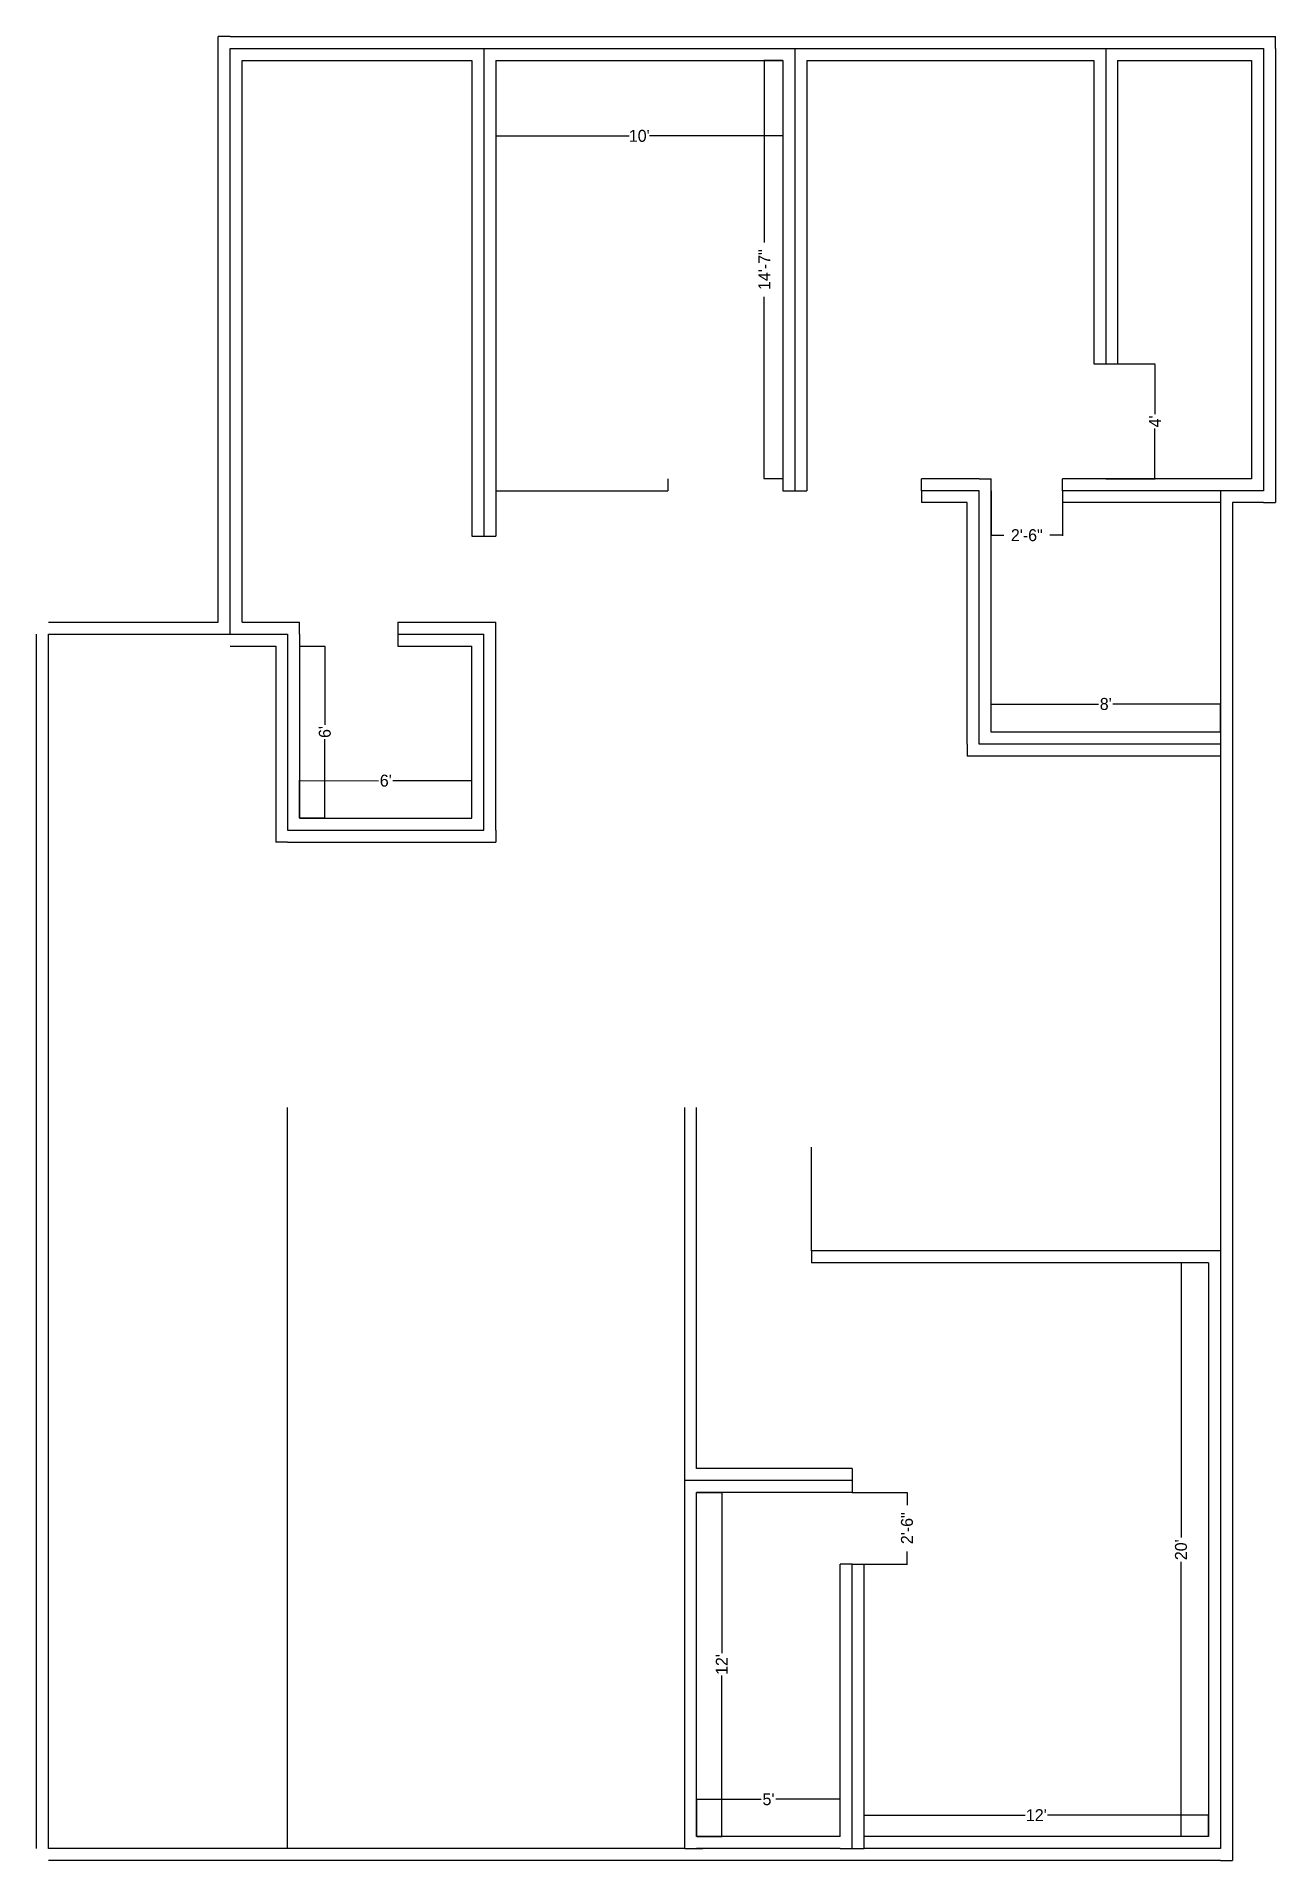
# Model space of a CAD drawing. Header units: inches. Extents: x -288 to 230, y 58 to 821.
import ezdxf

# ---------------------------------------------------------------- set-up
doc = ezdxf.new("R2010")
doc.units = ezdxf.units.IN
doc.header["$MEASUREMENT"] = 0
doc.dimstyles.get("Standard").update_dxf_attribs({"dimtxt": 5, "dimasz": 0.18, "dimexe": 0.18, "dimexo": 0.0625, "dimgap": 0.09, "dimtad": 0, "dimtoh": 1, "dimdec": 0, "dimzin": 0, "dimdsep": 46, "dimlunit": 4, "dimtxsty": 'Standard', "dimcen": 0.09, "dimadec": 0, "dimazin": 0, "dimtfac": 1, "dimtdec": 0, "dimtofl": 0, "dimtmove": 0, "dimatfit": 3, "dimfxl": 1, "dimtolj": 1, "dimtzin": 0, "dimarcsym": 0})

# ---------------------------------------------------------------- blocks, each defined once
blk = doc.blocks.new('*D1')
at = {"color": 0, "lineweight": -2}
for p, q in [((-178.14, 494.51), (-178.12, 510.28)), ((-177.94, 510.1), (-145.13, 510.07)), ((-106.3, 510.04), (-139.12, 510.06)), ((-106.14, 494.44), (-106.12, 510.22))]:
    blk.add_line(p, q, dxfattribs=at)
at = {"color": 0}
for points in [[(-177.94, 510.13), (-177.94, 510.07), (-178.12, 510.1)], [(-106.3, 510.07), (-106.3, 510.01), (-106.12, 510.04)]]:
    blk.add_solid(points, dxfattribs=at)
at = {"layer": 'Defpoints', "color": 0}
for p in [(-106.12, 510.04), (-178.14, 494.45), (-106.14, 494.38)]:
    blk.add_point(p, dxfattribs=at)
at = {"color": 0, "insert": (-142.12, 510.07), "char_height": 5, "attachment_point": 5, "rotation": 359.94905}
blk.add_mtext("\\A1;6'", dxfattribs=at)
blk = doc.blocks.new('*D2')
at = {"color": 0, "lineweight": -2}
for p, q in [((-178.08, 566.38), (-167.41, 566.38)), ((-167.59, 566.2), (-167.59, 533.45)), ((-167.59, 494.69), (-167.59, 527.44)), ((-178.08, 494.51), (-167.41, 494.51))]:
    blk.add_line(p, q, dxfattribs=at)
at = {"color": 0}
for points in [[(-167.62, 566.2), (-167.56, 566.2), (-167.59, 566.38)], [(-167.62, 494.69), (-167.56, 494.69), (-167.59, 494.51)]]:
    blk.add_solid(points, dxfattribs=at)
at = {"layer": 'Defpoints', "color": 0}
for p in [(-178.14, 566.38), (-178.14, 494.51), (-167.59, 494.51)]:
    blk.add_point(p, dxfattribs=at)
at = {"color": 0, "insert": (-167.59, 530.45), "char_height": 5, "attachment_point": 5, "rotation": 90}
blk.add_mtext("\\A1;6'", dxfattribs=at)
blk = doc.blocks.new('*D4')
at = {"color": 0, "lineweight": -2}
for p, q in [((-96.14, 811.32), (-96.14, 779.61)), ((23.86, 811.32), (23.86, 779.61)), ((-95.96, 779.79), (-40.39, 779.79)), ((23.68, 779.79), (-31.88, 779.79))]:
    blk.add_line(p, q, dxfattribs=at)
at = {"color": 0}
for points in [[(-95.96, 779.82), (-95.96, 779.76), (-96.14, 779.79)], [(23.68, 779.82), (23.68, 779.76), (23.86, 779.79)]]:
    blk.add_solid(points, dxfattribs=at)
at = {"layer": 'Defpoints', "color": 0}
for p in [(-96.14, 811.38), (23.86, 811.38), (23.86, 779.79)]:
    blk.add_point(p, dxfattribs=at)
at = {"color": 0, "insert": (-36.14, 779.79), "char_height": 5, "attachment_point": 5}
blk.add_mtext("\\A1;10'", dxfattribs=at)
blk = doc.blocks.new('*D5')
at = {"color": 0, "lineweight": -2}
for p, q in [((23.8, 811.38), (15.96, 811.38)), ((16.14, 811.2), (16.14, 735.19)), ((16.14, 636.5), (16.14, 712.51)), ((23.8, 636.32), (15.96, 636.32))]:
    blk.add_line(p, q, dxfattribs=at)
at = {"color": 0}
for points in [[(16.11, 811.2), (16.17, 811.2), (16.14, 811.38)], [(16.11, 636.5), (16.17, 636.5), (16.14, 636.32)]]:
    blk.add_solid(points, dxfattribs=at)
at = {"layer": 'Defpoints', "color": 0}
for p in [(23.86, 811.38), (16.14, 636.32), (23.86, 636.32)]:
    blk.add_point(p, dxfattribs=at)
at = {"color": 0, "insert": (16.14, 723.85), "char_height": 5, "attachment_point": 5, "rotation": 90}
blk.add_mtext('\\A1;14\'-7"', dxfattribs=at)
blk = doc.blocks.new('*D6')
at = {"color": 0, "lineweight": -2}
for p, q in [((-12.08, 212.38), (-1.45, 212.38)), ((-1.63, 212.2), (-1.63, 145.06)), ((-1.63, 68.56), (-1.63, 135.71)), ((-12.08, 68.38), (-1.45, 68.38))]:
    blk.add_line(p, q, dxfattribs=at)
at = {"color": 0}
for points in [[(-1.66, 212.2), (-1.6, 212.2), (-1.63, 212.38)], [(-1.66, 68.56), (-1.6, 68.56), (-1.63, 68.38)]]:
    blk.add_solid(points, dxfattribs=at)
at = {"layer": 'Defpoints', "color": 0}
for p in [(-12.14, 212.38), (-12.14, 68.38), (-1.63, 68.38)]:
    blk.add_point(p, dxfattribs=at)
at = {"color": 0, "insert": (-1.63, 140.38), "char_height": 5, "attachment_point": 5, "rotation": 90}
blk.add_mtext("\\A1;12'", dxfattribs=at)
blk = doc.blocks.new('*D7')
at = {"color": 0, "lineweight": -2}
for p, q in [((-12.08, 68.44), (-12.08, 84.18)), ((-11.9, 84), (14.89, 84)), ((47.68, 84), (20.9, 84)), ((47.86, 68.44), (47.86, 84.18))]:
    blk.add_line(p, q, dxfattribs=at)
at = {"color": 0}
for points in [[(-11.9, 84.03), (-11.9, 83.97), (-12.08, 84)], [(47.68, 84.03), (47.68, 83.97), (47.86, 84)]]:
    blk.add_solid(points, dxfattribs=at)
at = {"layer": 'Defpoints', "color": 0}
for p in [(47.86, 84), (-12.08, 68.38), (47.86, 68.38)]:
    blk.add_point(p, dxfattribs=at)
at = {"color": 0, "insert": (17.89, 84), "char_height": 5, "attachment_point": 5}
blk.add_mtext("\\A1;5'", dxfattribs=at)
blk = doc.blocks.new('*D8')
at = {"color": 0, "lineweight": -2}
for p, q in [((52.92, 212.38), (75.99, 212.38)), ((75.81, 212.2), (75.81, 207.06)), ((75.81, 182.56), (75.81, 187.71)), ((52.92, 182.38), (75.99, 182.38))]:
    blk.add_line(p, q, dxfattribs=at)
at = {"color": 0}
for points in [[(75.78, 212.2), (75.84, 212.2), (75.81, 212.38)], [(75.78, 182.56), (75.84, 182.56), (75.81, 182.38)]]:
    blk.add_solid(points, dxfattribs=at)
at = {"layer": 'Defpoints', "color": 0}
for p in [(52.86, 212.38), (52.86, 182.38), (75.81, 182.38)]:
    blk.add_point(p, dxfattribs=at)
at = {"color": 0, "insert": (75.81, 197.38), "char_height": 5, "attachment_point": 5, "rotation": 90}
blk.add_mtext('\\A1;2\'-6"', dxfattribs=at)
blk = doc.blocks.new('*D9')
at = {"color": 0, "lineweight": -2}
for p, q in [((57.86, 68.44), (57.86, 77.53)), ((58.04, 77.35), (125.19, 77.35)), ((201.68, 77.35), (134.54, 77.35)), ((201.86, 68.44), (201.86, 77.53))]:
    blk.add_line(p, q, dxfattribs=at)
at = {"color": 0}
for points in [[(58.04, 77.38), (58.04, 77.32), (57.86, 77.35)], [(201.68, 77.38), (201.68, 77.32), (201.86, 77.35)]]:
    blk.add_solid(points, dxfattribs=at)
at = {"layer": 'Defpoints', "color": 0}
for p in [(201.86, 77.35), (57.86, 68.38), (201.86, 68.38)]:
    blk.add_point(p, dxfattribs=at)
at = {"color": 0, "insert": (129.86, 77.35), "char_height": 5, "attachment_point": 5}
blk.add_mtext("\\A1;12'", dxfattribs=at)
blk = doc.blocks.new('*D10')
at = {"color": 0, "lineweight": -2}
for p, q in [((201.8, 308.38), (190.19, 308.38)), ((190.37, 308.2), (190.37, 193.47)), ((190.37, 68.56), (190.37, 183.29)), ((201.8, 68.38), (190.19, 68.38))]:
    blk.add_line(p, q, dxfattribs=at)
at = {"color": 0}
for points in [[(190.34, 308.2), (190.4, 308.2), (190.37, 308.38)], [(190.34, 68.56), (190.4, 68.56), (190.37, 68.38)]]:
    blk.add_solid(points, dxfattribs=at)
at = {"layer": 'Defpoints', "color": 0}
for p in [(201.86, 308.38), (190.37, 68.38), (201.86, 68.38)]:
    blk.add_point(p, dxfattribs=at)
at = {"color": 0, "insert": (190.37, 188.38), "char_height": 5, "attachment_point": 5, "rotation": 90}
blk.add_mtext("\\A1;20'", dxfattribs=at)
blk = doc.blocks.new('*D13')
at = {"color": 0, "lineweight": -2}
for p, q in [((158.92, 684.38), (179.62, 684.38)), ((179.44, 684.2), (179.44, 663.39)), ((179.44, 636.56), (179.44, 657.38)), ((158.92, 636.38), (179.62, 636.38))]:
    blk.add_line(p, q, dxfattribs=at)
at = {"color": 0}
for points in [[(179.41, 684.2), (179.47, 684.2), (179.44, 684.38)], [(179.41, 636.56), (179.47, 636.56), (179.44, 636.38)]]:
    blk.add_solid(points, dxfattribs=at)
at = {"layer": 'Defpoints', "color": 0}
for p in [(158.86, 684.38), (158.86, 636.38), (179.44, 636.38)]:
    blk.add_point(p, dxfattribs=at)
at = {"color": 0, "insert": (179.44, 660.38), "char_height": 5, "attachment_point": 5, "rotation": 90}
blk.add_mtext("\\A1;4'", dxfattribs=at)
blk = doc.blocks.new('*D14')
at = {"color": 0, "lineweight": -2}
for p, q in [((110.92, 530.44), (110.92, 542.33)), ((111.1, 542.15), (155.89, 542.15)), ((206.68, 542.15), (161.9, 542.15)), ((206.86, 530.44), (206.86, 542.33))]:
    blk.add_line(p, q, dxfattribs=at)
at = {"color": 0}
for points in [[(111.1, 542.18), (111.1, 542.12), (110.92, 542.15)], [(206.68, 542.18), (206.68, 542.12), (206.86, 542.15)]]:
    blk.add_solid(points, dxfattribs=at)
at = {"layer": 'Defpoints', "color": 0}
for p in [(206.86, 542.15), (110.92, 530.38), (206.86, 530.38)]:
    blk.add_point(p, dxfattribs=at)
at = {"color": 0, "insert": (158.89, 542.15), "char_height": 5, "attachment_point": 5}
blk.add_mtext("\\A1;8'", dxfattribs=at)
blk = doc.blocks.new('*D15')
at = {"color": 0, "lineweight": -2}
for p, q in [((110.92, 631.32), (110.92, 612.56)), ((140.86, 631.32), (140.86, 612.56)), ((111.1, 612.74), (116.22, 612.74)), ((140.68, 612.74), (135.57, 612.74))]:
    blk.add_line(p, q, dxfattribs=at)
at = {"color": 0}
for points in [[(111.1, 612.77), (111.1, 612.71), (110.92, 612.74)], [(140.68, 612.77), (140.68, 612.71), (140.86, 612.74)]]:
    blk.add_solid(points, dxfattribs=at)
at = {"layer": 'Defpoints', "color": 0}
for p in [(110.92, 631.38), (140.86, 631.38), (140.86, 612.74)]:
    blk.add_point(p, dxfattribs=at)
at = {"color": 0, "insert": (125.89, 612.74), "char_height": 5, "attachment_point": 5}
blk.add_mtext('\\A1;2\'-6"', dxfattribs=at)

msp = doc.modelspace()

# ---------------------------------------------------------------- linework, layer by layer
for p, q in [((-207.14, 821.38), (-212.14, 821.38)), ((-212.14, 816.38), (-212.14, 821.38)), ((-207.14, 821.38), (-183.14, 821.38)), ((-183.14, 821.38), (-101.14, 821.38)), ((-101.14, 821.38), (28.86, 821.38)), ((28.86, 821.38), (158.86, 821.38)), ((158.86, 821.38), (224.86, 821.38)), ((224.86, 821.38), (229.86, 821.38)), ((229.86, 816.38), (229.86, 821.38)), ((-212.14, 576.38), (-212.14, 816.38)), ((-207.14, 816.38), (-183.14, 816.38)), ((-207.14, 571.38), (-207.14, 816.38)), ((-202.14, 811.38), (-183.14, 811.38)), ((-202.14, 576.38), (-202.14, 811.38)), ((-183.14, 816.38), (-101.14, 816.38)), ((-183.14, 811.38), (-106.14, 811.38)), ((-106.14, 811.38), (-106.14, 631.38)), ((-101.14, 816.38), (28.86, 816.38)), ((-101.14, 816.38), (-101.14, 631.38)), ((-96.14, 811.38), (-96.14, 641.32)), ((-96.14, 811.38), (23.86, 811.38)), ((23.86, 811.38), (23.86, 631.38)), ((23.86, 811.32), (23.86, 636.32)), ((28.86, 816.38), (158.86, 816.38)), ((28.86, 816.38), (28.86, 631.38)), ((33.86, 811.38), (33.86, 631.38)), ((33.86, 811.38), (153.86, 811.38)), ((153.86, 811.38), (153.86, 684.38)), ((158.86, 816.38), (224.86, 816.38)), ((158.86, 816.38), (158.86, 684.38)), ((163.86, 811.38), (163.86, 684.38)), ((163.86, 811.38), (219.86, 811.38)), ((219.86, 811.38), (219.86, 636.38)), ((224.86, 816.38), (224.86, 631.38)), ((229.86, 816.38), (229.86, 631.38)), ((153.86, 684.38), (163.86, 684.38)), ((-96.14, 641.32), (-96.14, 631.38)), ((-24.2, 636.32), (-24.2, 631.32)), ((105.92, 636.38), (81.86, 636.38)), ((81.86, 631.38), (81.86, 636.38)), ((105.92, 636.38), (110.92, 636.38)), ((110.92, 631.38), (110.92, 636.38)), ((140.86, 631.38), (140.86, 636.38)), ((206.86, 636.38), (140.86, 636.38)), ((219.86, 636.38), (206.86, 636.38)), ((-106.14, 631.38), (-106.14, 612.38)), ((-101.14, 631.38), (-101.14, 612.38)), ((-96.14, 631.38), (-96.14, 612.38)), ((-96.14, 631.38), (-24.2, 631.32)), ((23.86, 631.38), (33.86, 631.38)), ((100.92, 631.38), (81.86, 631.38)), ((81.86, 631.38), (81.86, 626.38)), ((100.92, 626.38), (81.86, 626.38)), ((105.92, 631.38), (100.92, 631.38)), ((100.92, 525.38), (100.92, 626.38)), ((105.92, 626.38), (105.92, 631.38)), ((105.92, 525.38), (105.92, 626.38)), ((110.92, 626.38), (110.92, 631.38)), ((110.92, 530.38), (110.92, 626.38)), ((206.86, 631.38), (140.86, 631.38)), ((140.86, 631.38), (140.86, 626.38)), ((206.86, 626.38), (140.86, 626.38)), ((224.86, 631.38), (206.86, 631.38)), ((206.86, 631.38), (206.86, 525.38)), ((211.86, 626.38), (211.86, 525.38)), ((224.86, 626.38), (211.86, 626.38)), ((224.86, 626.38), (229.86, 626.38)), ((229.86, 631.38), (229.86, 626.38)), ((-106.14, 612.38), (-96.14, 612.38)), ((-283.14, 576.38), (-212.14, 576.38)), ((-202.14, 576.38), (-183.14, 576.38)), ((-183.14, 576.38), (-178.14, 576.38)), ((-178.14, 571.38), (-178.14, 576.38)), ((-137.14, 576.38), (-101.14, 576.38)), ((-137.14, 576.38), (-137.14, 566.38)), ((-101.14, 576.38), (-96.14, 576.38)), ((-96.14, 571.38), (-96.14, 576.38)), ((-288.14, 489.38), (-288.14, 571.38)), ((-283.14, 489.38), (-283.14, 571.38)), ((-283.14, 571.38), (-207.14, 571.38)), ((-207.14, 571.38), (-183.14, 571.38)), ((-207.14, 566.38), (-188.14, 566.38)), ((-188.14, 566.38), (-188.14, 489.38)), ((-183.14, 571.38), (-183.14, 489.38)), ((-178.14, 571.38), (-178.14, 494.38)), ((-137.14, 571.38), (-101.14, 571.38)), ((-137.14, 566.38), (-106.14, 566.38)), ((-106.14, 494.38), (-106.14, 566.38)), ((-101.14, 489.38), (-101.14, 571.38)), ((-96.14, 489.38), (-96.14, 571.38)), ((206.92, 530.38), (110.92, 530.38)), ((100.92, 525.38), (100.92, 520.38)), ((105.92, 520.38), (100.92, 520.38)), ((206.92, 525.38), (105.92, 525.38)), ((206.92, 520.38), (105.92, 520.38)), ((206.86, 525.38), (206.86, 419.38)), ((211.86, 525.38), (211.86, 419.38)), ((-288.14, 373.38), (-288.14, 489.38)), ((-283.14, 373.38), (-283.14, 489.38)), ((-188.14, 489.38), (-188.14, 484.38)), ((-183.14, 489.38), (-101.14, 489.38)), ((-178.14, 494.38), (-106.14, 494.38)), ((-96.14, 489.38), (-96.14, 484.38)), ((-183.14, 484.38), (-188.14, 484.38)), ((-183.14, 484.38), (-101.14, 484.38)), ((-101.14, 484.38), (-96.14, 484.38)), ((206.86, 419.38), (206.86, 313.38)), ((211.86, 419.38), (211.86, 313.38)), ((-288.14, 63.38), (-288.14, 373.38)), ((-283.14, 63.38), (-283.14, 373.38)), ((-183.14, 63.38), (-183.14, 373.38)), ((-17.14, 63.38), (-17.14, 373.38)), ((-12.14, 222.38), (-12.14, 373.38)), ((35.86, 313.38), (35.86, 356.81)), ((36.6, 313.38), (35.86, 313.38)), ((35.86, 313.38), (35.86, 313.38)), ((35.86, 313.38), (35.86, 308.38)), ((206.86, 313.38), (36.6, 313.38)), ((206.86, 313.38), (206.86, 217.38)), ((211.86, 313.38), (211.86, 217.38)), ((36.6, 308.38), (35.86, 308.38)), ((201.86, 308.38), (36.6, 308.38)), ((201.86, 308.38), (201.86, 217.38)), ((52.86, 222.38), (-12.14, 222.38)), ((52.86, 222.38), (52.86, 212.38)), ((52.86, 217.38), (-17.14, 217.38)), ((201.86, 217.38), (201.86, 68.38)), ((206.86, 217.38), (206.86, 63.38)), ((211.86, 217.38), (211.86, 63.38)), ((52.86, 212.38), (-12.14, 212.38)), ((-12.14, 68.38), (-12.14, 212.38)), ((47.86, 68.38), (47.86, 182.38)), ((52.86, 182.38), (47.86, 182.38)), ((52.86, 63.38), (52.86, 182.38)), ((52.86, 182.38), (57.86, 182.38)), ((57.86, 63.38), (57.86, 182.38)), ((-183.14, 63.38), (-283.14, 63.38)), ((-17.14, 63.38), (-183.14, 63.38)), ((-17.14, 63.38), (-9.52, 63.38)), ((47.86, 68.38), (-12.14, 68.38)), ((47.86, 63.38), (-12.14, 63.38)), ((47.86, 63.38), (57.86, 63.38)), ((201.86, 68.38), (57.86, 68.38)), ((206.86, 63.38), (57.86, 63.38)), ((211.86, 63.38), (211.86, 58.38)), ((-183.14, 58.38), (-283.14, 58.38)), ((-17.14, 58.38), (-183.14, 58.38)), ((52.86, 58.38), (-17.14, 58.38)), ((206.86, 58.38), (52.86, 58.38)), ((206.86, 58.38), (211.86, 58.38))]:
    msp.add_line(p, q)

# ---------------------------------------------------------------- dimensions: what is measured, and where the dimension line sits
for p1, p2, distance, picture, middle in [((-96.14, 811.38), (23.86, 811.38), -31.6, '*D4', (-36.14, 779.79)), ((23.86, 811.38), (23.86, 636.32), -7.73, '*D5', (16.14, 723.85)), ((158.86, 684.38), (158.86, 636.38), 20.57, '*D13', (179.44, 660.38)), ((110.92, 631.38), (140.86, 631.38), -18.64, '*D15', (125.89, 612.74)), ((-178.14, 566.38), (-178.14, 494.51), 10.55, '*D2', (-167.59, 530.45)), ((110.92, 530.38), (206.86, 530.38), 11.77, '*D14', (158.89, 542.15)), ((-178.14, 494.45), (-106.14, 494.38), 15.65, '*D1', (-142.12, 510.07)), ((-12.14, 212.38), (-12.14, 68.38), 10.5, '*D6', (-1.63, 140.38)), ((52.86, 212.38), (52.86, 182.38), 22.95, '*D8', (75.81, 197.38)), ((-12.08, 68.38), (47.86, 68.38), 15.62, '*D7', (17.89, 84)), ((57.86, 68.38), (201.86, 68.38), 8.97, '*D9', (129.86, 77.35))]:
    dim = msp.add_aligned_dim(p1=p1, p2=p2, distance=distance, dimstyle='Standard')
    dim.commit()
    dim.dimension.update_dxf_attribs({"geometry": picture, "text_midpoint": middle})
dim = msp.add_linear_dim(base=(190.37, 68.38), p1=(201.86, 308.38), p2=(201.86, 68.38), angle=270, dimstyle='Standard')
dim.commit()
dim.dimension.update_dxf_attribs({"geometry": '*D10', "text_midpoint": (190.37, 188.38), "dimtype": 161})

doc.saveas('drawing.dxf')
